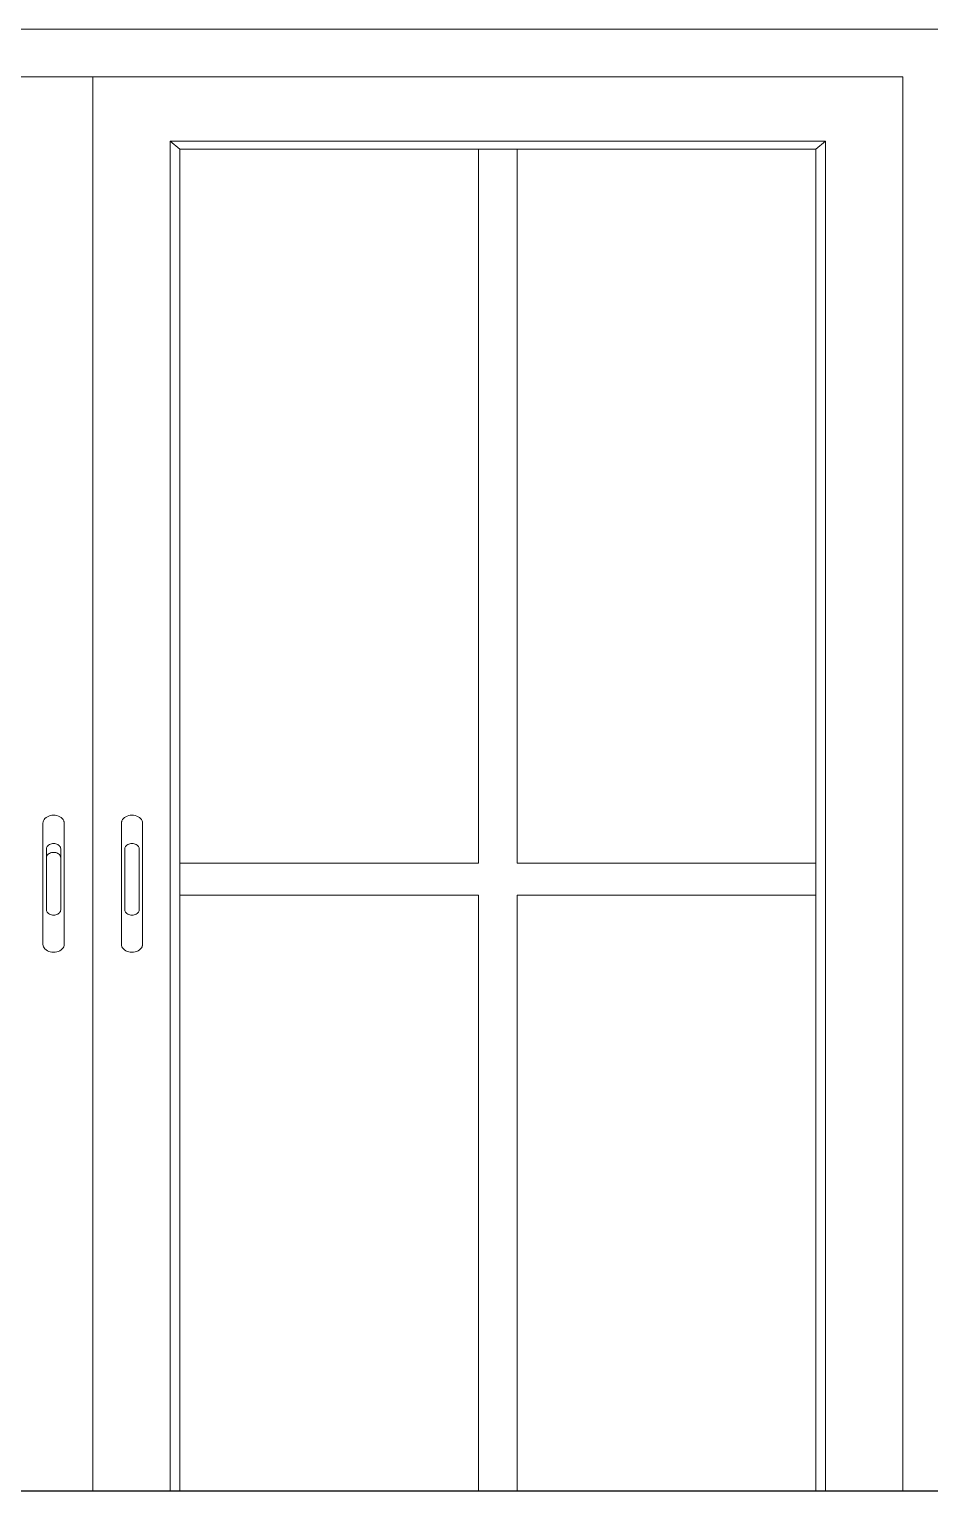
# Model space of a CAD drawing. Header units: inches. Extents: x -5142662 to -4941318, y -3361958 to -3160563.
# Drawn here: x -5011506.52 to -5011478.17, y -3261589.21 to -3261543.21 of the extents above; entities that cross this region are included whole.
import ezdxf

# ---------------------------------------------------------------- set-up
doc = ezdxf.new("R2010")
doc.units = ezdxf.units.IN
doc.header["$LTSCALE"] = 2
doc.header["$MEASUREMENT"] = 0
doc.layers.get('0').update_dxf_attribs({"linetype": 'CONTINUOUS'})
doc.layers.add('window', color=4, linetype='CONTINUOUS', lineweight=13)

msp = doc.modelspace()

# ---------------------------------------------------------------- linework, layer by layer
at = {"ltscale": 0.5}
msp.add_line((-5011631.435, -3261589.209), (-5011206.757, -3261589.209), dxfattribs=at)
at = {"layer": 'window'}
for p, q in [((-5011531.515, -3261543.209), (-5011441.515, -3261543.209)), ((-5011530.015, -3261544.709), (-5011479.015, -3261544.709)), ((-5011504.515, -3261544.709), (-5011504.515, -3261589.209)), ((-5011479.015, -3261544.709), (-5011479.015, -3261589.209)), ((-5011502.082, -3261589.209), (-5011502.082, -3261546.732)), ((-5011502.082, -3261546.732), (-5011481.449, -3261546.732)), ((-5011501.777, -3261546.985), (-5011502.082, -3261546.732)), ((-5011481.753, -3261546.985), (-5011481.449, -3261546.732)), ((-5011481.449, -3261546.732), (-5011481.449, -3261589.209)), ((-5011501.777, -3261589.209), (-5011501.777, -3261546.985)), ((-5011481.753, -3261546.985), (-5011501.777, -3261546.985)), ((-5011492.374, -3261546.985), (-5011492.374, -3261569.453)), ((-5011491.157, -3261546.985), (-5011491.157, -3261569.453)), ((-5011481.753, -3261546.985), (-5011481.753, -3261589.209)), ((-5011506.079, -3261568.157), (-5011506.084, -3261568.196)), ((-5011506.084, -3261568.196), (-5011506.084, -3261572.011)), ((-5011506.067, -3261568.119), (-5011506.079, -3261568.157)), ((-5011506.047, -3261568.083), (-5011506.067, -3261568.119)), ((-5011506.02, -3261568.05), (-5011506.047, -3261568.083)), ((-5011505.986, -3261568.02), (-5011506.02, -3261568.05)), ((-5011505.946, -3261567.995), (-5011505.986, -3261568.02)), ((-5011505.901, -3261567.975), (-5011505.946, -3261567.995)), ((-5011505.852, -3261567.96), (-5011505.901, -3261567.975)), ((-5011505.801, -3261567.95), (-5011505.852, -3261567.96)), ((-5011505.749, -3261567.947), (-5011505.801, -3261567.95)), ((-5011505.697, -3261567.95), (-5011505.749, -3261567.947)), ((-5011505.646, -3261567.96), (-5011505.697, -3261567.95)), ((-5011505.597, -3261567.975), (-5011505.646, -3261567.96)), ((-5011505.552, -3261567.995), (-5011505.597, -3261567.975)), ((-5011505.512, -3261568.02), (-5011505.552, -3261567.995)), ((-5011505.478, -3261568.05), (-5011505.512, -3261568.02)), ((-5011505.451, -3261568.083), (-5011505.478, -3261568.05)), ((-5011505.431, -3261568.119), (-5011505.451, -3261568.083)), ((-5011505.418, -3261568.157), (-5011505.431, -3261568.119)), ((-5011505.414, -3261568.196), (-5011505.431, -3261568.119)), ((-5011505.414, -3261568.196), (-5011505.418, -3261568.157)), ((-5011505.414, -3261572.011), (-5011505.414, -3261568.196)), ((-5011503.616, -3261568.196), (-5011503.6, -3261568.119)), ((-5011503.616, -3261568.196), (-5011503.612, -3261568.157)), ((-5011503.616, -3261572.011), (-5011503.616, -3261568.196)), ((-5011503.612, -3261568.157), (-5011503.6, -3261568.119)), ((-5011503.6, -3261568.119), (-5011503.58, -3261568.083)), ((-5011503.58, -3261568.083), (-5011503.553, -3261568.05)), ((-5011503.518, -3261568.02), (-5011503.553, -3261568.05)), ((-5011503.478, -3261567.995), (-5011503.518, -3261568.02)), ((-5011503.478, -3261567.995), (-5011503.434, -3261567.975)), ((-5011503.385, -3261567.96), (-5011503.434, -3261567.975)), ((-5011503.334, -3261567.95), (-5011503.385, -3261567.96)), ((-5011503.282, -3261567.947), (-5011503.334, -3261567.95)), ((-5011503.229, -3261567.95), (-5011503.282, -3261567.947)), ((-5011503.229, -3261567.95), (-5011503.178, -3261567.96)), ((-5011503.178, -3261567.96), (-5011503.13, -3261567.975)), ((-5011503.13, -3261567.975), (-5011503.085, -3261567.995)), ((-5011503.085, -3261567.995), (-5011503.045, -3261568.02)), ((-5011503.045, -3261568.02), (-5011503.011, -3261568.05)), ((-5011502.984, -3261568.083), (-5011503.011, -3261568.05)), ((-5011502.964, -3261568.119), (-5011502.984, -3261568.083)), ((-5011502.951, -3261568.157), (-5011502.964, -3261568.119)), ((-5011502.951, -3261568.157), (-5011502.947, -3261568.196)), ((-5011502.947, -3261568.196), (-5011502.947, -3261572.011)), ((-5011505.974, -3261569.004), (-5011505.971, -3261568.978)), ((-5011505.974, -3261569.284), (-5011505.974, -3261569.004)), ((-5011505.974, -3261569.284), (-5011505.971, -3261569.258)), ((-5011505.971, -3261568.978), (-5011505.963, -3261568.952)), ((-5011505.971, -3261569.258), (-5011505.963, -3261569.232)), ((-5011505.963, -3261568.952), (-5011505.949, -3261568.928)), ((-5011505.963, -3261569.232), (-5011505.949, -3261569.208)), ((-5011505.949, -3261568.928), (-5011505.931, -3261568.906)), ((-5011505.949, -3261569.208), (-5011505.931, -3261569.186)), ((-5011505.931, -3261568.906), (-5011505.908, -3261568.886)), ((-5011505.931, -3261569.186), (-5011505.908, -3261569.166)), ((-5011505.908, -3261568.886), (-5011505.881, -3261568.869)), ((-5011505.908, -3261569.166), (-5011505.881, -3261569.149)), ((-5011505.881, -3261568.869), (-5011505.851, -3261568.855)), ((-5011505.881, -3261569.149), (-5011505.851, -3261569.135)), ((-5011505.851, -3261568.855), (-5011505.818, -3261568.845)), ((-5011505.851, -3261569.135), (-5011505.818, -3261569.125)), ((-5011505.818, -3261568.845), (-5011505.784, -3261568.839)), ((-5011505.818, -3261569.125), (-5011505.784, -3261569.119)), ((-5011505.784, -3261568.839), (-5011505.749, -3261568.837)), ((-5011505.784, -3261569.119), (-5011505.749, -3261569.117)), ((-5011505.749, -3261568.837), (-5011505.714, -3261568.839)), ((-5011505.749, -3261569.117), (-5011505.714, -3261569.119)), ((-5011505.714, -3261568.839), (-5011505.679, -3261568.845)), ((-5011505.714, -3261569.119), (-5011505.679, -3261569.125)), ((-5011505.679, -3261568.845), (-5011505.647, -3261568.855)), ((-5011505.679, -3261569.125), (-5011505.647, -3261569.135)), ((-5011505.647, -3261568.855), (-5011505.617, -3261568.869)), ((-5011505.647, -3261569.135), (-5011505.617, -3261569.149)), ((-5011505.617, -3261568.869), (-5011505.59, -3261568.886)), ((-5011505.617, -3261569.149), (-5011505.59, -3261569.166)), ((-5011505.59, -3261568.886), (-5011505.567, -3261568.906)), ((-5011505.59, -3261569.166), (-5011505.567, -3261569.186)), ((-5011505.567, -3261568.906), (-5011505.549, -3261568.928)), ((-5011505.567, -3261569.186), (-5011505.549, -3261569.208)), ((-5011505.549, -3261568.928), (-5011505.535, -3261568.952)), ((-5011505.549, -3261569.208), (-5011505.535, -3261569.232)), ((-5011505.535, -3261568.952), (-5011505.527, -3261568.978)), ((-5011505.535, -3261569.232), (-5011505.527, -3261569.258)), ((-5011505.527, -3261568.978), (-5011505.524, -3261569.004)), ((-5011505.527, -3261569.258), (-5011505.524, -3261569.284)), ((-5011505.524, -3261570.924), (-5011505.524, -3261569.004)), ((-5011503.504, -3261568.978), (-5011503.507, -3261569.004)), ((-5011503.507, -3261569.004), (-5011503.507, -3261570.924)), ((-5011503.496, -3261568.952), (-5011503.504, -3261568.978)), ((-5011503.482, -3261568.928), (-5011503.496, -3261568.952)), ((-5011503.464, -3261568.906), (-5011503.482, -3261568.928)), ((-5011503.441, -3261568.886), (-5011503.464, -3261568.906)), ((-5011503.414, -3261568.869), (-5011503.441, -3261568.886)), ((-5011503.384, -3261568.855), (-5011503.414, -3261568.869)), ((-5011503.351, -3261568.845), (-5011503.384, -3261568.855)), ((-5011503.317, -3261568.839), (-5011503.351, -3261568.845)), ((-5011503.282, -3261568.837), (-5011503.317, -3261568.839)), ((-5011503.247, -3261568.839), (-5011503.282, -3261568.837)), ((-5011503.212, -3261568.845), (-5011503.247, -3261568.839)), ((-5011503.18, -3261568.855), (-5011503.212, -3261568.845)), ((-5011503.15, -3261568.869), (-5011503.18, -3261568.855)), ((-5011503.123, -3261568.886), (-5011503.15, -3261568.869)), ((-5011503.1, -3261568.906), (-5011503.123, -3261568.886)), ((-5011503.081, -3261568.928), (-5011503.1, -3261568.906)), ((-5011503.068, -3261568.952), (-5011503.081, -3261568.928)), ((-5011503.06, -3261568.978), (-5011503.068, -3261568.952)), ((-5011503.057, -3261569.004), (-5011503.06, -3261568.978)), ((-5011503.057, -3261570.924), (-5011503.057, -3261569.004)), ((-5011505.974, -3261570.924), (-5011505.974, -3261569.284)), ((-5011501.777, -3261569.453), (-5011492.374, -3261569.453)), ((-5011491.157, -3261569.453), (-5011481.753, -3261569.453)), ((-5011501.777, -3261570.465), (-5011492.374, -3261570.465)), ((-5011492.374, -3261570.465), (-5011492.374, -3261589.209)), ((-5011491.157, -3261570.465), (-5011481.753, -3261570.465)), ((-5011491.157, -3261570.465), (-5011491.157, -3261589.209)), ((-5011505.974, -3261570.924), (-5011505.971, -3261570.951)), ((-5011505.971, -3261570.951), (-5011505.963, -3261570.976)), ((-5011505.963, -3261570.976), (-5011505.949, -3261571)), ((-5011505.949, -3261571), (-5011505.931, -3261571.023)), ((-5011505.931, -3261571.023), (-5011505.908, -3261571.043)), ((-5011505.908, -3261571.043), (-5011505.881, -3261571.06)), ((-5011505.881, -3261571.06), (-5011505.851, -3261571.073)), ((-5011505.851, -3261571.073), (-5011505.818, -3261571.083)), ((-5011505.818, -3261571.083), (-5011505.784, -3261571.089)), ((-5011505.784, -3261571.089), (-5011505.749, -3261571.091)), ((-5011505.749, -3261571.091), (-5011505.714, -3261571.089)), ((-5011505.714, -3261571.089), (-5011505.679, -3261571.083)), ((-5011505.679, -3261571.083), (-5011505.647, -3261571.073)), ((-5011505.647, -3261571.073), (-5011505.617, -3261571.06)), ((-5011505.617, -3261571.06), (-5011505.59, -3261571.043)), ((-5011505.59, -3261571.043), (-5011505.567, -3261571.023)), ((-5011505.567, -3261571.023), (-5011505.549, -3261571)), ((-5011505.549, -3261571), (-5011505.535, -3261570.976)), ((-5011505.535, -3261570.976), (-5011505.527, -3261570.951)), ((-5011505.527, -3261570.951), (-5011505.524, -3261570.924)), ((-5011503.504, -3261570.951), (-5011503.507, -3261570.924)), ((-5011503.496, -3261570.976), (-5011503.504, -3261570.951)), ((-5011503.482, -3261571), (-5011503.496, -3261570.976)), ((-5011503.464, -3261571.023), (-5011503.482, -3261571)), ((-5011503.441, -3261571.043), (-5011503.464, -3261571.023)), ((-5011503.414, -3261571.06), (-5011503.441, -3261571.043)), ((-5011503.384, -3261571.073), (-5011503.414, -3261571.06)), ((-5011503.351, -3261571.083), (-5011503.384, -3261571.073)), ((-5011503.317, -3261571.089), (-5011503.351, -3261571.083)), ((-5011503.282, -3261571.091), (-5011503.317, -3261571.089)), ((-5011503.247, -3261571.089), (-5011503.282, -3261571.091)), ((-5011503.212, -3261571.083), (-5011503.247, -3261571.089)), ((-5011503.18, -3261571.073), (-5011503.212, -3261571.083)), ((-5011503.15, -3261571.06), (-5011503.18, -3261571.073)), ((-5011503.123, -3261571.043), (-5011503.15, -3261571.06)), ((-5011503.1, -3261571.023), (-5011503.123, -3261571.043)), ((-5011503.081, -3261571), (-5011503.1, -3261571.023)), ((-5011503.068, -3261570.976), (-5011503.081, -3261571)), ((-5011503.06, -3261570.951), (-5011503.068, -3261570.976)), ((-5011503.057, -3261570.924), (-5011503.06, -3261570.951)), ((-5011506.079, -3261572.05), (-5011506.084, -3261572.011)), ((-5011506.084, -3261572.011), (-5011506.067, -3261572.088)), ((-5011505.418, -3261572.05), (-5011505.414, -3261572.011)), ((-5011503.612, -3261572.05), (-5011503.616, -3261572.011)), ((-5011502.947, -3261572.011), (-5011502.964, -3261572.088)), ((-5011502.951, -3261572.05), (-5011502.947, -3261572.011)), ((-5011506.079, -3261572.05), (-5011506.067, -3261572.088)), ((-5011506.067, -3261572.088), (-5011506.047, -3261572.124)), ((-5011506.047, -3261572.124), (-5011506.02, -3261572.157)), ((-5011506.02, -3261572.157), (-5011505.986, -3261572.187)), ((-5011505.986, -3261572.187), (-5011505.946, -3261572.212)), ((-5011505.946, -3261572.212), (-5011505.901, -3261572.233)), ((-5011505.901, -3261572.233), (-5011505.852, -3261572.248)), ((-5011505.852, -3261572.248), (-5011505.801, -3261572.257)), ((-5011505.801, -3261572.257), (-5011505.749, -3261572.26)), ((-5011505.749, -3261572.26), (-5011505.697, -3261572.257)), ((-5011505.697, -3261572.257), (-5011505.646, -3261572.248)), ((-5011505.646, -3261572.248), (-5011505.597, -3261572.233)), ((-5011505.597, -3261572.233), (-5011505.552, -3261572.212)), ((-5011505.552, -3261572.212), (-5011505.512, -3261572.187)), ((-5011505.512, -3261572.187), (-5011505.478, -3261572.157)), ((-5011505.478, -3261572.157), (-5011505.451, -3261572.124)), ((-5011505.451, -3261572.124), (-5011505.431, -3261572.088)), ((-5011505.431, -3261572.088), (-5011505.418, -3261572.05)), ((-5011503.6, -3261572.088), (-5011503.612, -3261572.05)), ((-5011503.6, -3261572.088), (-5011503.58, -3261572.124)), ((-5011503.58, -3261572.124), (-5011503.553, -3261572.157)), ((-5011503.553, -3261572.157), (-5011503.518, -3261572.187)), ((-5011503.478, -3261572.212), (-5011503.518, -3261572.187)), ((-5011503.434, -3261572.233), (-5011503.478, -3261572.212)), ((-5011503.434, -3261572.233), (-5011503.385, -3261572.248)), ((-5011503.334, -3261572.257), (-5011503.385, -3261572.248)), ((-5011503.282, -3261572.26), (-5011503.334, -3261572.257)), ((-5011503.282, -3261572.26), (-5011503.229, -3261572.257)), ((-5011503.229, -3261572.257), (-5011503.178, -3261572.248)), ((-5011503.13, -3261572.233), (-5011503.178, -3261572.248)), ((-5011503.085, -3261572.212), (-5011503.13, -3261572.233)), ((-5011503.085, -3261572.212), (-5011503.045, -3261572.187)), ((-5011503.045, -3261572.187), (-5011503.011, -3261572.157)), ((-5011503.011, -3261572.157), (-5011502.984, -3261572.124)), ((-5011502.964, -3261572.088), (-5011502.984, -3261572.124)), ((-5011502.951, -3261572.05), (-5011502.964, -3261572.088))]:
    msp.add_line(p, q, dxfattribs=at)

doc.saveas('drawing.dxf')
